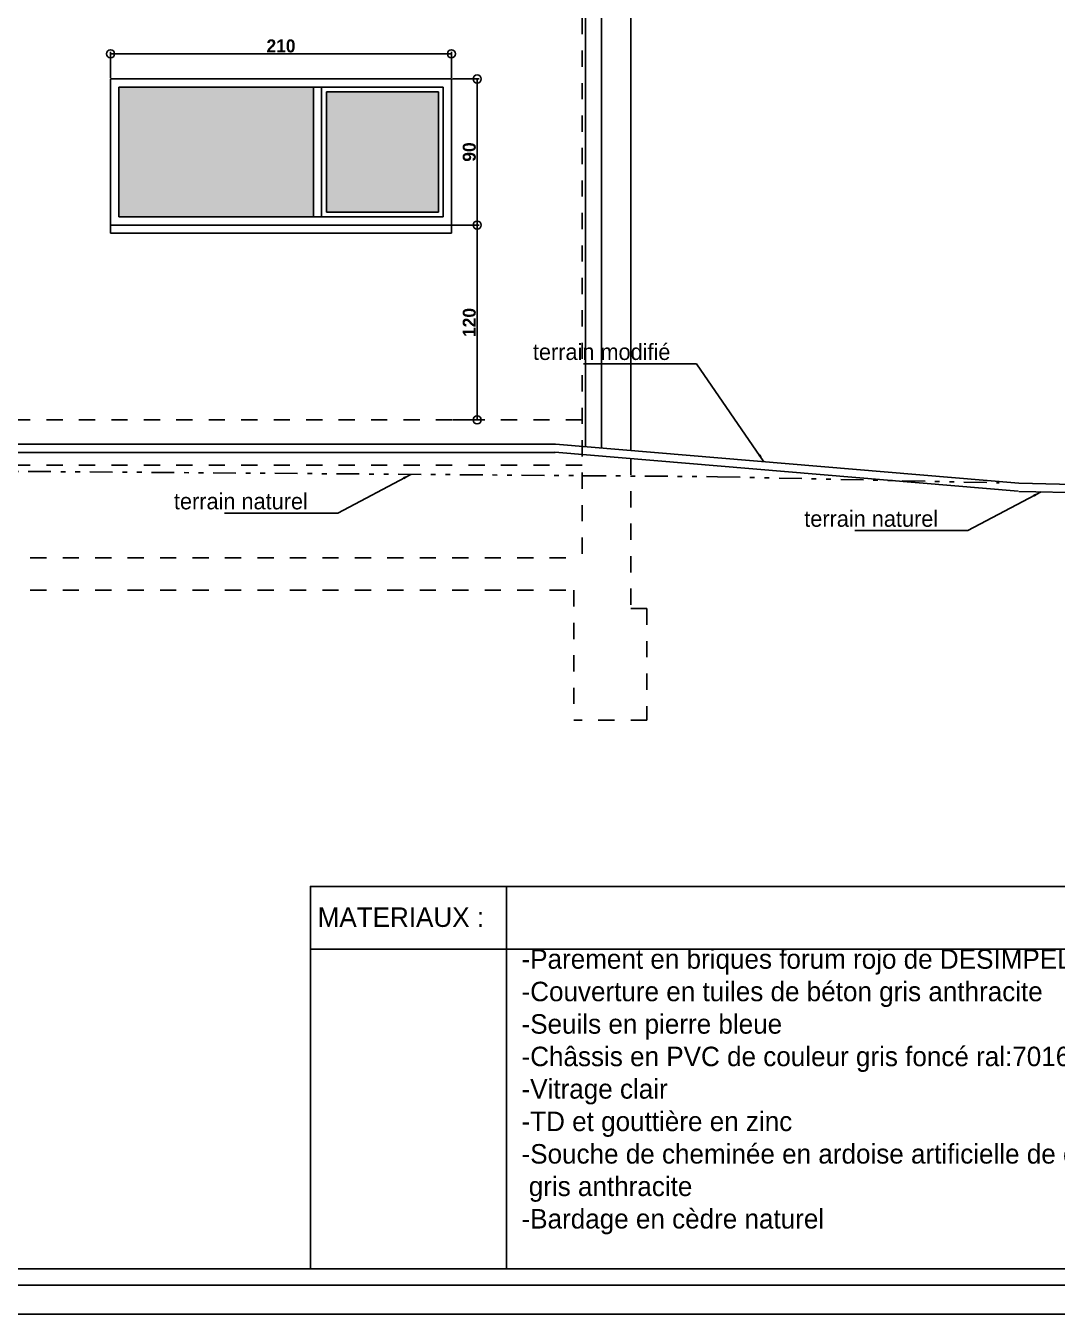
# Model space of a CAD drawing. Header units: millimetres. Extents: x -44462 to 306987, y -116160 to 12874.
# Drawn here: x -7807 to -7172, y -58393 to -57599 of the extents above; entities that cross this region are included whole.
import ezdxf

# ---------------------------------------------------------------- set-up
doc = ezdxf.new("R2010")
doc.units = ezdxf.units.MM
doc.header["$PDMODE"] = 35
doc.header["$PDSIZE"] = 10
doc.linetypes.add('DCAD_Phantom', pattern=[38, 14, -6, 3, -6, 3, -6])
doc.linetypes.add('TRAIT_4', pattern=[20, 10, -10])
for name, color, linetype in [('BLANC', 7, 'Continuous'), ('chassis fen.portes', 1, 'Continuous'), ('COTES', 1, 'Continuous'), ('COULEUR 8', 8, 'Continuous'), ('D_______TX', 2, 'Continuous'), ('piontillé', 115, 'TRAIT_4'), ('ROUGE', 1, 'Continuous'), ('TEXTE', 1, 'Continuous')]:
    doc.layers.add(name, color=color, linetype=linetype)
doc.styles.add('CENTURY GOTHIC', font='GOTHIC.TTF')
doc.styles.add('Century Gothic Gras', font='GOTHICB.TTF')
doc.dimstyles.new('1-50', dxfattribs={"dimtxt": 8, "dimasz": 5, "dimexe": 1.25, "dimexo": 0.625, "dimtad": 1, "dimdec": 0, "dimtxsty": 'Century Gothic Gras', "dimblk": 'ORIGIN', "dimcen": 5, "dimclrd": 8, "dimclre": 5, "dimclrt": 6, "dimadec": 0, "dimazin": 0, "dimtfac": 1, "dimtdec": 0, "dimtmove": 0, "dimatfit": 3, "dimfxl": 0, "dimarcsym": 0})

# ---------------------------------------------------------------- blocks, each defined once
blk = doc.blocks.new('_Origin')
at = {"color": 0, "linetype": 'Continuous', "lineweight": -2}
blk.add_line((0, 0), (-1, 0), dxfattribs=at)
blk.add_circle((0, 0), 0.5, dxfattribs=at)
blk = doc.blocks.new('*D301')
at = {"layer": 'COULEUR 8', "color": 5, "lineweight": -2}
for p, q in [((-7544.54, -57632.16), (-7528.06, -57632.16)), ((-7544.54, -57722.16), (-7528.06, -57722.16))]:
    blk.add_line(p, q, dxfattribs=at)
at = {"layer": 'COULEUR 8', "color": 8, "lineweight": -2}
blk.add_line((-7529.31, -57637.16), (-7529.31, -57717.16), dxfattribs=at)
at = {"layer": 'Defpoints', "color": 0}
for p in [(-7545.16, -57632.16), (-7545.16, -57722.16), (-7529.31, -57722.16)]:
    blk.add_point(p, dxfattribs=at)
at = {"layer": 'COULEUR 8', "color": 8, "lineweight": -2, "xscale": 5, "yscale": 5, "zscale": 5}
for p, rotation in [((-7529.31, -57632.16), 90), ((-7529.31, -57722.16), 270)]:
    blk.add_blockref('_Origin', p, dxfattribs=dict(at, rotation=rotation))
at = {"layer": 'COULEUR 8', "color": 6, "insert": (-7534.13, -57677.16), "char_height": 8, "attachment_point": 5, "rotation": 90, "style": 'Century Gothic Gras'}
blk.add_mtext('90', dxfattribs=at)
blk = doc.blocks.new('*D302')
at = {"layer": 'COULEUR 8', "color": 5, "lineweight": -2}
for p, q in [((-7544.33, -57722.16), (-7528.06, -57722.16)), ((-7544.33, -57842.16), (-7528.06, -57842.16))]:
    blk.add_line(p, q, dxfattribs=at)
at = {"layer": 'COULEUR 8', "color": 8, "lineweight": -2}
blk.add_line((-7529.31, -57727.16), (-7529.31, -57837.16), dxfattribs=at)
at = {"layer": 'Defpoints', "color": 0}
for p in [(-7544.95, -57722.16), (-7544.95, -57842.16), (-7529.31, -57842.16)]:
    blk.add_point(p, dxfattribs=at)
at = {"layer": 'COULEUR 8', "color": 8, "lineweight": -2, "xscale": 5, "yscale": 5, "zscale": 5}
for p, rotation in [((-7529.31, -57722.16), 90), ((-7529.31, -57842.16), 270)]:
    blk.add_blockref('_Origin', p, dxfattribs=dict(at, rotation=rotation))
at = {"layer": 'COULEUR 8', "color": 6, "insert": (-7534.13, -57782.16), "char_height": 8, "attachment_point": 5, "rotation": 90, "style": 'Century Gothic Gras'}
blk.add_mtext('120', dxfattribs=at)
blk = doc.blocks.new('PETIT CARTOUCHE_HOR')
at = {"color": 1}
blk.add_line((0, 0), (-2090, 0), dxfattribs=at)
at = {"layer": 'chassis fen.portes', "color": 5, "linetype": 'Continuous'}
blk.add_line((-233.46, 28), (-2071.31, 28), dxfattribs=at)
at = {"layer": 'chassis fen.portes', "color": 2, "linetype": 'Continuous'}
blk.add_line((-223.46, 18), (-2081.31, 18), dxfattribs=at)
at = {"layer": 'chassis fen.portes', "color": 1, "linetype": 'Continuous'}
blk.add_line((-2100, 0), (-86.26, 0), dxfattribs=at)
at = {"style": 'CENTURY GOTHIC'}
for tag, p, height in [('DATE', (-210.16, 171.36), 20), ('DOSSIERN°', (-210.16, 111.51), 20), ('COMMENTAIRE', (-210.16, 95.35), 12), ('COMMENTAIRESUITE', (-210.16, 79.7), 12), ('FEUILLEN°', (-221.99, 32.69), 20), ('TOTALFEUILLES', (-181.65, 32.69), 20), ('ÉCH.', (-103.23, 32.69), 12)]:
    blk.add_attdef(tag, p, '', height=height, dxfattribs=at)
blk = doc.blocks.new('*D463')
at = {"layer": 'Defpoints', "color": 0}
for p in [(-7545.16, -57616.68), (-7755.16, -57632.16), (-7545.16, -57632.16)]:
    blk.add_point(p, dxfattribs=at)
at = {"layer": 'ROUGE', "color": 5, "lineweight": -2}
for p, q in [((-7755.16, -57631.54), (-7755.16, -57615.43)), ((-7545.16, -57631.54), (-7545.16, -57615.43))]:
    blk.add_line(p, q, dxfattribs=at)
at = {"layer": 'ROUGE', "color": 8, "lineweight": -2}
blk.add_line((-7750.16, -57616.68), (-7550.16, -57616.68), dxfattribs=at)
at = {"layer": 'ROUGE', "color": 8, "lineweight": -2, "xscale": 5, "yscale": 5, "zscale": 5, "rotation": 180}
blk.add_blockref('_Origin', (-7755.16, -57616.68), dxfattribs=at)
at = {"layer": 'ROUGE', "color": 8, "lineweight": -2, "xscale": 5, "yscale": 5, "zscale": 5}
blk.add_blockref('_Origin', (-7545.16, -57616.68), dxfattribs=at)
at = {"layer": 'ROUGE', "color": 6, "insert": (-7650.16, -57611.85), "char_height": 8, "attachment_point": 5, "style": 'Century Gothic Gras'}
blk.add_mtext('210', dxfattribs=at)

msp = doc.modelspace()

# ---------------------------------------------------------------- hatches: boundary and pattern name
at = {"layer": 'COTES'}
h = msp.add_hatch(color=254, dxfattribs=at)
h.paths.add_polyline_path([(-7630.16, -57637.16), (-7750.16, -57637.16), (-7750.16, -57717.16), (-7630.16, -57717.16)])
h.paths.add_polyline_path([(-7553.16, -57640.16), (-7622.16, -57640.16), (-7622.16, -57714.16), (-7553.16, -57714.16)])

# ---------------------------------------------------------------- linework, layer by layer
at = {"layer": 'BLANC'}
for p, q in [((-7481, -57857.16), (-8857.92, -57857.16)), ((-7481, -57857.16), (-7195.66, -57881.18)), ((-7481, -57857.16), (-7195.66, -57881.18)), ((-7481.17, -57862.16), (-8857.92, -57862.16)), ((-7481.42, -57862.15), (-7196.08, -57886.16)), ((-7481.42, -57862.15), (-7196.08, -57886.16)), ((-7195.66, -57881.18), (-6878.35, -57888.03)), ((-7195.66, -57886.18), (-6878.35, -57893.04))]:
    msp.add_line(p, q, dxfattribs=at)
at = {"layer": 'D_______TX', "color": 8, "linetype": 'Continuous'}
for points in [[(-7511.17, -58129.55), (-7632.04, -58129.55), (-7632.04, -58365.09), (-7511.17, -58365.09)], [(-7632.04, -58129.55), (-7050.7, -58129.55), (-7050.7, -58168.27), (-7632.04, -58168.27)], [(-7511.17, -58129.55), (-7050.7, -58129.55), (-7050.7, -58365.09), (-7511.17, -58365.09)]]:
    msp.add_lwpolyline(points, close=True, dxfattribs=at)
at = {"layer": 'piontillé'}
for p, q in [((-7464.66, -57094.65), (-7464.66, -57927.16)), ((-7464.66, -57842.16), (-8484.66, -57842.16)), ((-7434.66, -57866.08), (-7434.66, -57958.43)), ((-7464.66, -57870.16), (-8484.66, -57870.16)), ((-8524.66, -57927.16), (-7464.66, -57927.16)), ((-8524.66, -57947.16), (-7469.66, -57947.16)), ((-7469.66, -57947.16), (-7469.66, -58027.16)), ((-7424.66, -57958.43), (-7434.66, -57958.43)), ((-7424.66, -57958.43), (-7424.66, -58027.16)), ((-7424.66, -58027.16), (-7469.66, -58027.16))]:
    msp.add_line(p, q, dxfattribs=at)
at = {"layer": 'ROUGE'}
for p, q in [((-7434.66, -57094.65), (-7434.66, -57861.06)), ((-7462.65, -57360.16), (-7462.65, -57858.71)), ((-7452.65, -57360.16), (-7452.65, -57859.55)), ((-7755.16, -57727.16), (-7755.16, -57632.16)), ((-7545.16, -57632.16), (-7755.16, -57632.16)), ((-7750.16, -57717.16), (-7750.16, -57637.16)), ((-7550.16, -57637.16), (-7750.16, -57637.16)), ((-7630.16, -57637.16), (-7630.16, -57717.16)), ((-7625.16, -57637.16), (-7625.16, -57717.16)), ((-7550.16, -57637.16), (-7550.16, -57717.16)), ((-7545.16, -57632.16), (-7545.16, -57727.16)), ((-7553.16, -57640.16), (-7622.16, -57640.16)), ((-7622.16, -57640.16), (-7622.16, -57714.16)), ((-7553.16, -57640.16), (-7553.16, -57714.16)), ((-7550.16, -57717.16), (-7750.16, -57717.16)), ((-7553.16, -57714.16), (-7622.16, -57714.16)), ((-7545.16, -57722.16), (-7755.16, -57722.16)), ((-7545.16, -57727.16), (-7755.16, -57727.16))]:
    msp.add_line(p, q, dxfattribs=at)
at = {"layer": 'ROUGE', "linetype": 'DCAD_Phantom'}
for p, q in [((-8565.87, -57868.16), (-7381.32, -57877.16)), ((-7381.32, -57877.16), (-7207.72, -57880.92))]:
    msp.add_line(p, q, dxfattribs=at)

# ---------------------------------------------------------------- block references
at = {"color": 1}
msp.add_blockref('PETIT CARTOUCHE_HOR', (-6817.24, -58393.1), dxfattribs=at)

# ---------------------------------------------------------------- texts
at = {"layer": 'TEXTE', "style": 'CENTURY GOTHIC'}
for s, insert, char_height, width, attachment_point in [('terrain modifié', (-7494.96, -57795.26), 10, 119.3466, 1), ('terrain naturel', (-7716.12, -57887.28), 10, 119.3466, 1), ('terrain naturel', (-7327.78, -57898.03), 10, 119.3466, 1), (' MATERIAUX :                 \\P                    ', (-7632.04, -58158.59), 12, 581.3391, 4), ('-Parement en briques forum rojo de DESIMPEL\\P-Couverture en tuiles de béton gris anthracite\\P-Seuils en pierre bleue\\P-Châssis en PVC de couleur gris foncé ral:7016\\P-Vitrage clair  \\P-TD et gouttière en zinc\\P-Souche de cheminée en ardoise artificielle de couleur \\P gris anthracite\\P-Bardage en cèdre naturel', (-7501.96, -58168.27), 12, 751.1492, 1)]:
    msp.add_mtext(s, dxfattribs=dict(at, insert=insert, char_height=char_height, width=width, attachment_point=attachment_point))

# ---------------------------------------------------------------- dimensions: what is measured, and where the dimension line sits
at = {"layer": 'COULEUR 8'}
dim = msp.add_linear_dim(base=(-7529.31, -57722.16), p1=(-7545.16, -57632.16), p2=(-7545.16, -57722.16), angle=90, dimstyle='1-50', dxfattribs=at)
dim.commit()
dim.dimension.update_dxf_attribs({"geometry": '*D301', "text_midpoint": (-7534.13, -57677.16)})
dim = msp.add_linear_dim(base=(-7529.31, -57842.16), p1=(-7544.95, -57722.16), p2=(-7544.95, -57842.16), angle=90, dimstyle='1-50', override={"dimtmove": 1}, dxfattribs=at)
dim.commit()
dim.dimension.update_dxf_attribs({"geometry": '*D302', "text_midpoint": (-7534.13, -57782.16)})
at = {"layer": 'ROUGE'}
dim = msp.add_linear_dim(base=(-7545.16, -57616.68), p1=(-7755.16, -57632.16), p2=(-7545.16, -57632.16), dimstyle='1-50', dxfattribs=at)
dim.commit()
dim.dimension.update_dxf_attribs({"geometry": '*D463', "text_midpoint": (-7650.16, -57611.85)})

# ---------------------------------------------------------------- leaders
at = {"layer": 'BLANC'}
for points in [[(-7352.58, -57867.97), (-7394.09, -57807.59), (-7463.75, -57807.59)], [(-7570.15, -57875.73), (-7615.24, -57899.62), (-7684.9, -57899.62)], [(-7181.81, -57886.48), (-7226.9, -57910.37), (-7296.56, -57910.37)]]:
    msp.add_leader(points, dimstyle='1-50', override={"dimgap": 0.625, "dimtad": 0}, dxfattribs=at)

doc.saveas('drawing.dxf')
